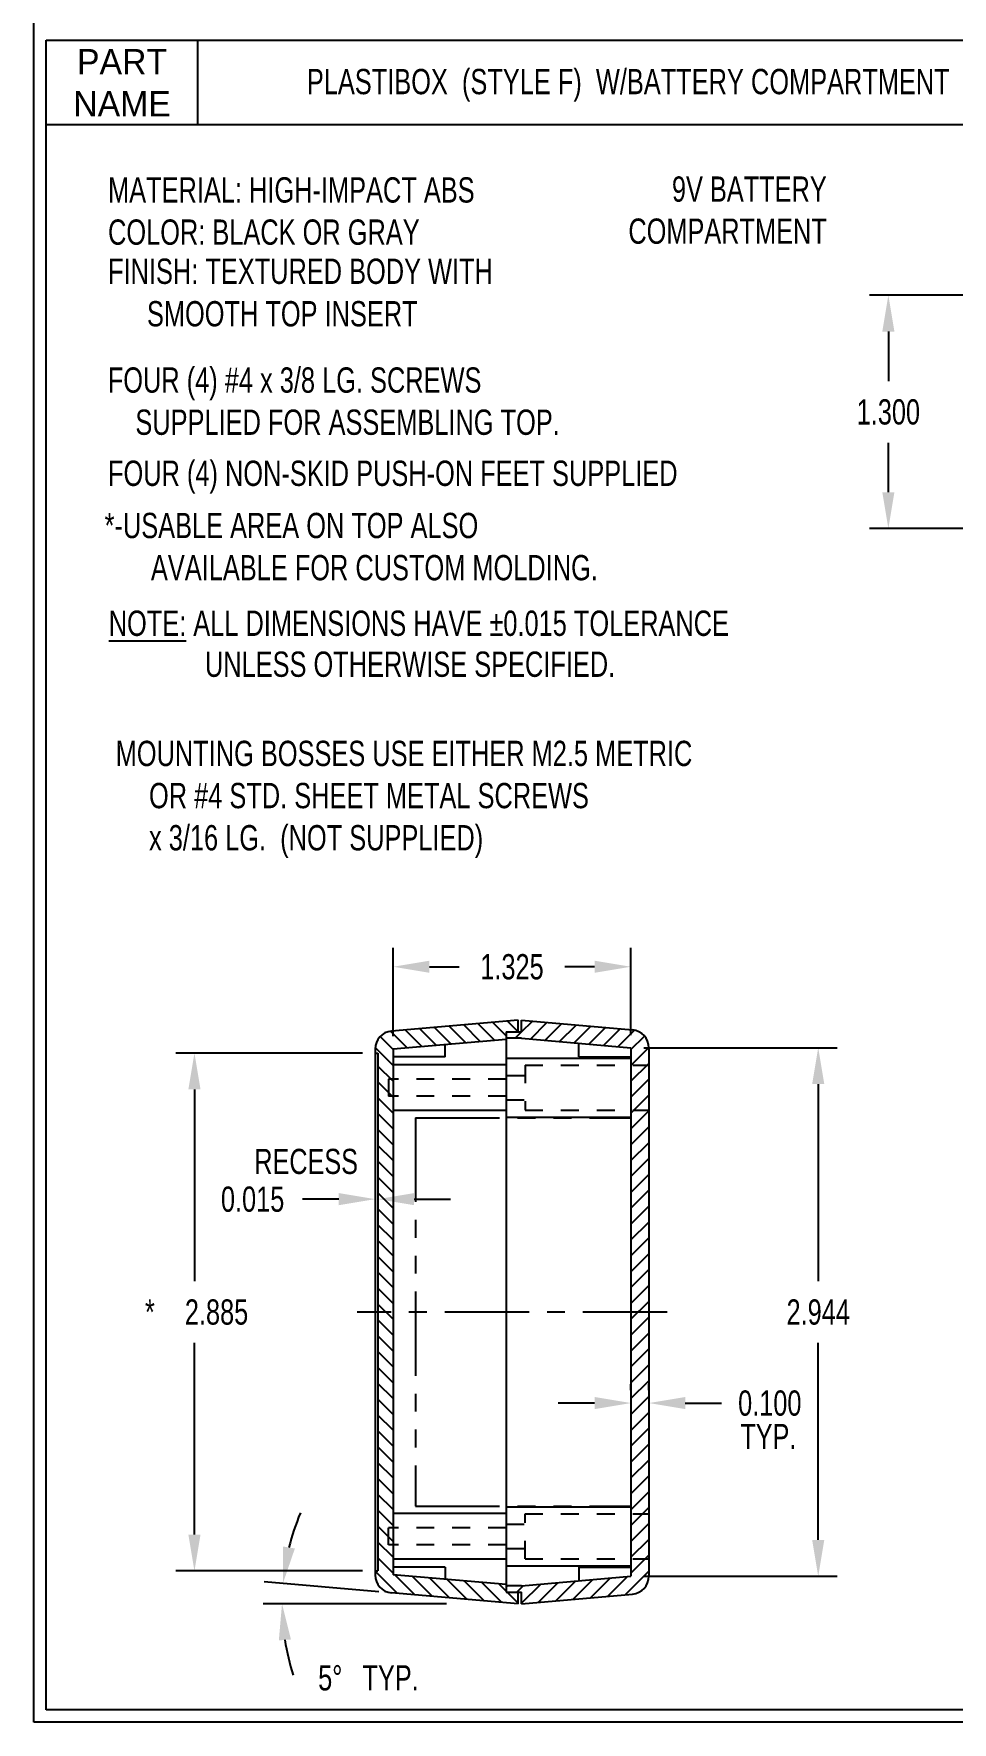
# Model space of a CAD drawing. Extents: x 0 to 11.4, y 0 to 17.4.
# Drawn here: x 0 to 5.12, y 0 to 9.41 of the extents above; entities that cross this region are included whole.
import ezdxf
from ezdxf.enums import TextEntityAlignment as Align

# ---------------------------------------------------------------- set-up
doc = ezdxf.new("R2010")
doc.units = 0
doc.header["$LTSCALE"] = 0.375
for name, pattern in [('CENTER', [2, 1.25, -0.25, 0.25, -0.25]), ('HIDDEN', [0.375, 0.25, -0.125]), ('PHANTOM', [2.5, 1.25, -0.25, 0.25, -0.25, 0.25, -0.25])]:
    doc.linetypes.add(name, pattern=pattern)
doc.layers.get('0').update_dxf_attribs({"linetype": 'CONTINUOUS'})
doc.layers.get('DEFPOINTS').update_dxf_attribs({"linetype": 'CONTINUOUS'})
for name, color, linetype in [('BEND', 7, 'PHANTOM'), ('CENTER', 7, 'CENTER'), ('DIM', 7, 'CONTINUOUS'), ('HIDDEN', 7, 'HIDDEN'), ('OBJECT', 7, 'CONTINUOUS'), ('TEXT', 7, 'CONTINUOUS'), ('TITLE', 7, 'CONTINUOUS')]:
    doc.layers.add(name, color=color, linetype=linetype)
doc.styles.get("Standard").update_dxf_attribs({"font": 'TXT', "width": 0.75})
doc.styles.add('TXT', font='txt', dxfattribs={"width": 0.75})
doc.dimstyles.new('23NSTD', dxfattribs={"dimscale": 1.125, "dimtxt": 0.125, "dimasz": 0.18, "dimexe": 0.093, "dimexo": 0.063, "dimgap": 0.09, "dimtad": 0, "dimtih": 1, "dimtoh": 1, "dimzin": 0, "dimcen": 0.09, "dimazin": 3, "dimtfac": 1, "dimtofl": 0, "dimtmove": 0, "dimatfit": 3})

# ---------------------------------------------------------------- blocks, each defined once
blk = doc.blocks.new('*D9')
at = {"color": 0, "linetype": 'BYBLOCK'}
for p, q in [((2.175464, 1.328364), (1.537271, 1.384198)), ((2.552994, 1.261669), (1.531922, 1.261669))]:
    blk.add_line(p, q, dxfattribs=at)
for start, end in [(157.149097, 166.074548), (188.925452, 197.850903)]:
    blk.add_arc((2.937785, 1.261669), 1.301238, start, end, dxfattribs=at)
for points in [[(1.708081, 1.569276), (1.6415, 1.580373), (1.641498, 1.37508)], [(1.618656, 1.057157), (1.685951, 1.062409), (1.636547, 1.261669)]]:
    blk.add_solid(points, dxfattribs=at)
at = {"layer": 'DEFPOINTS', "color": 0, "linetype": 'BYBLOCK'}
for p in [(1.637818, 1.319174), (2.246069, 1.322187), (2.623869, 1.261669), (2.937785, 1.261669), (2.937785, 1.261669)]:
    blk.add_point(p, dxfattribs=at)
at = {"color": 0, "linetype": 'BYBLOCK', "style": 'TXT', "width": 0.75}
for s, p in [('5%%d', (1.905208, 0.848753)), (' TYP.', (2.221614, 0.848753))]:
    blk.add_text(s, height=0.140625, dxfattribs=at).set_placement(p, align=Align.MIDDLE_CENTER)
blk = doc.blocks.new('*D3')
at = {"color": 0, "linetype": 'BYBLOCK'}
for p, q in [((1.952285, 3.515426), (1.749785, 3.515426)), ((2.372285, 3.515426), (2.574785, 3.515426)), ((2.154785, 3.476534), (2.154785, 3.410801)), ((2.169785, 3.476534), (2.169785, 3.410801))]:
    blk.add_line(p, q, dxfattribs=at)
for points in [[(1.952285, 3.549176), (1.952285, 3.481676), (2.154785, 3.515426)], [(2.372285, 3.549176), (2.372285, 3.481676), (2.169785, 3.515426)]]:
    blk.add_solid(points, dxfattribs=at)
at = {"layer": 'DEFPOINTS', "color": 0, "linetype": 'BYBLOCK'}
for p in [(2.154785, 3.547409), (2.154785, 3.515426), (2.169785, 3.547409)]:
    blk.add_point(p, dxfattribs=at)
at = {"color": 0, "linetype": 'BYBLOCK', "style": 'TXT', "width": 0.75}
blk.add_text('0.015', height=0.140625, dxfattribs=at).set_placement((1.472753, 3.515426), align=Align.MIDDLE_CENTER)
blk = doc.blocks.new('*D44')
at = {"color": 0, "linetype": 'BYBLOCK'}
for p, q in [((3.325931, 1.913274), (3.325931, 1.947024)), ((3.425931, 1.913274), (3.425931, 1.947024)), ((3.123431, 1.842399), (2.920931, 1.842399)), ((3.628431, 1.842399), (3.830931, 1.842399))]:
    blk.add_line(p, q, dxfattribs=at)
for points in [[(3.123431, 1.876149), (3.123431, 1.808649), (3.325931, 1.842399)], [(3.628431, 1.876149), (3.628431, 1.808649), (3.425931, 1.842399)]]:
    blk.add_solid(points, dxfattribs=at)
at = {"layer": 'DEFPOINTS', "color": 0, "linetype": 'BYBLOCK'}
for p in [(3.325931, 1.842399), (3.425931, 1.842399), (3.425931, 1.842399)]:
    blk.add_point(p, dxfattribs=at)
at = {"color": 0, "linetype": 'BYBLOCK', "style": 'TXT', "width": 0.75}
blk.add_text('0.100', height=0.140625, dxfattribs=at).set_placement((4.099174, 1.842399), align=Align.MIDDLE_CENTER)
blk = doc.blocks.new('*D8')
at = {"color": 0, "linetype": 'BYBLOCK'}
for p, q in [((2.08391, 4.329176), (1.044144, 4.329176)), ((1.148769, 4.126676), (1.148769, 3.058238)), ((1.148769, 1.646676), (1.148769, 2.715113)), ((2.08391, 1.444176), (1.044144, 1.444176))]:
    blk.add_line(p, q, dxfattribs=at)
for points in [[(1.115019, 4.126676), (1.182519, 4.126676), (1.148769, 4.329176)], [(1.115019, 1.646676), (1.182519, 1.646676), (1.148769, 1.444176)]]:
    blk.add_solid(points, dxfattribs=at)
at = {"layer": 'DEFPOINTS', "color": 0, "linetype": 'BYBLOCK'}
for p in [(1.148769, 4.329176), (2.154785, 4.329176), (2.154785, 1.444176)]:
    blk.add_point(p, dxfattribs=at)
at = {"color": 0, "linetype": 'BYBLOCK', "style": 'TXT', "width": 0.75}
for s, p in [('* ', (0.920253, 2.886676)), ('2.885', (1.271816, 2.886676))]:
    blk.add_text(s, height=0.140625, dxfattribs=at).set_placement(p, align=Align.MIDDLE_CENTER)
blk = doc.blocks.new('*X25')
at = {"color": 0}
for p, q in [((3.658319, 14.991623), (3.598988, 15.050954)), ((2.961319, 14.893128), (2.889233, 14.965213)), ((3.040183, 14.902651), (2.947842, 14.994993)), ((3.121606, 14.909617), (3.029136, 15.002087)), ((3.203029, 14.916582), (3.110543, 15.009068)), ((3.284452, 14.923547), (3.19195, 15.016049)), ((3.365876, 14.930512), (3.273358, 15.02303)), ((3.447299, 14.937478), (3.354765, 15.030011)), ((3.528722, 14.944443), (3.436173, 15.036992)), ((3.591246, 14.970307), (3.51758, 15.043973)), ((2.961319, 14.804739), (2.861678, 14.904379)), ((2.961319, 14.716351), (2.876319, 14.801351)), ((2.961319, 14.627962), (2.876319, 14.712962)), ((2.961319, 14.539574), (2.876319, 14.624574)), ((2.961319, 14.451186), (2.876319, 14.536186)), ((2.961319, 14.362797), (2.876319, 14.447797)), ((2.961319, 14.274409), (2.876319, 14.359409)), ((2.961319, 14.186021), (2.876319, 14.271021)), ((2.961319, 14.097632), (2.876319, 14.182632)), ((2.961319, 14.009244), (2.876319, 14.094244)), ((2.961319, 13.920856), (2.876319, 14.005856)), ((2.961319, 13.832467), (2.876319, 13.917467)), ((2.961319, 13.744079), (2.876319, 13.829079)), ((2.961319, 13.655691), (2.876319, 13.740691)), ((2.961319, 13.567302), (2.876319, 13.652302)), ((2.961319, 13.478914), (2.876319, 13.563914)), ((2.961319, 13.390526), (2.876319, 13.475526)), ((2.961319, 13.302137), (2.876319, 13.387137)), ((2.961319, 13.213749), (2.876319, 13.298749)), ((2.961319, 13.125361), (2.876319, 13.210361)), ((2.961319, 13.036972), (2.876319, 13.121972)), ((2.961319, 12.948584), (2.876319, 13.033584)), ((2.961319, 12.860196), (2.876319, 12.945196)), ((2.961319, 12.771807), (2.876319, 12.856807)), ((2.961319, 12.683419), (2.876319, 12.768419)), ((2.961319, 12.59503), (2.876319, 12.68003)), ((2.961319, 12.506642), (2.876319, 12.591642)), ((2.961319, 12.418254), (2.876319, 12.503254)), ((2.961319, 12.329865), (2.876319, 12.414865)), ((2.961319, 12.241477), (2.876319, 12.326477)), ((2.961319, 12.153089), (2.876319, 12.238089)), ((2.961319, 12.0647), (2.876319, 12.1497)), ((2.961319, 11.976312), (2.876319, 12.061312)), ((2.985519, 11.863723), (2.861319, 11.987924)), ((3.082198, 11.855433), (2.972414, 11.965216)), ((3.178877, 11.847142), (3.069071, 11.956948)), ((3.275556, 11.838852), (3.165728, 11.948679)), ((3.372234, 11.830561), (3.262385, 11.940411)), ((3.468913, 11.822271), (3.359042, 11.932143)), ((3.565592, 11.81398), (3.455698, 11.923874)), ((3.591319, 11.876642), (3.552355, 11.915606)), ((3.658319, 11.809642), (3.596926, 11.871035))]:
    blk.add_line(p, q, dxfattribs=at)
blk = doc.blocks.new('*X26')
at = {"color": 0}
for p, q in [((3.677355, 14.991064), (3.73717, 15.050878)), ((3.641945, 14.955653), (3.677327, 14.991035)), ((3.726129, 14.951449), (3.818543, 15.043863)), ((3.807503, 14.944435), (3.899916, 15.036847)), ((3.888877, 14.937421), (3.981288, 15.029832)), ((3.970252, 14.930407), (4.062661, 15.022816)), ((4.051626, 14.923393), (4.144034, 15.015801)), ((4.133, 14.916379), (4.225407, 15.008785)), ((4.214374, 14.909364), (4.306184, 15.001174)), ((4.286355, 14.892957), (4.361983, 14.968585)), ((4.286355, 14.804569), (4.386346, 14.904559)), ((4.286355, 14.71618), (4.386355, 14.81618)), ((4.286355, 14.627792), (4.386355, 14.727792)), ((4.286355, 14.539404), (4.386355, 14.639404)), ((4.286355, 14.451015), (4.386355, 14.551015)), ((4.286355, 14.362627), (4.386355, 14.462627)), ((4.286355, 14.274239), (4.386355, 14.374239)), ((4.286355, 14.18585), (4.386355, 14.28585)), ((4.286355, 14.097462), (4.386355, 14.197462)), ((4.286355, 14.009074), (4.386355, 14.109074)), ((4.286355, 13.920685), (4.386355, 14.020685)), ((4.286355, 13.832297), (4.386355, 13.932297)), ((4.286355, 13.743909), (4.386355, 13.843909)), ((4.286355, 13.65552), (4.386355, 13.75552)), ((4.286355, 13.567132), (4.386355, 13.667132)), ((4.286355, 13.478744), (4.386355, 13.578744)), ((4.286355, 13.390355), (4.386355, 13.490355)), ((4.286355, 13.301967), (4.386355, 13.401967)), ((4.286355, 13.213579), (4.386355, 13.313579)), ((4.286355, 13.12519), (4.386355, 13.22519)), ((4.286355, 13.036802), (4.386355, 13.136802)), ((4.286355, 12.948414), (4.386355, 13.048414)), ((4.286355, 12.860025), (4.386355, 12.960025)), ((4.286355, 12.771637), (4.386355, 12.871637)), ((4.286355, 12.683248), (4.386355, 12.783248)), ((4.286355, 12.59486), (4.386355, 12.69486)), ((4.286355, 12.506472), (4.386355, 12.606472)), ((4.286355, 12.418083), (4.386355, 12.518083)), ((4.286355, 12.329695), (4.386355, 12.429695)), ((4.286355, 12.241307), (4.386355, 12.341307)), ((4.286355, 12.152918), (4.386355, 12.252918)), ((4.286355, 12.06453), (4.386355, 12.16453)), ((4.286355, 11.976142), (4.386355, 12.076142)), ((4.06093, 11.839105), (4.170773, 11.948948)), ((4.157658, 11.847444), (4.267499, 11.957285)), ((4.254385, 11.855783), (4.386355, 11.987753)), ((3.591318, 11.899823), (3.597913, 11.906417)), ((3.650919, 11.871035), (3.687145, 11.907261)), ((3.677355, 11.809083), (3.78387, 11.915598)), ((3.770747, 11.814087), (3.880596, 11.923936)), ((3.867475, 11.822426), (3.977322, 11.932273)), ((3.964202, 11.830765), (4.074047, 11.94061))]:
    blk.add_line(p, q, dxfattribs=at)
blk = doc.blocks.new('*D27')
at = {"color": 0, "linetype": 'BYBLOCK'}
for p, q in [((19.297088, 19.420029), (18.474536, 19.420029)), ((18.579161, 19.217529), (18.579161, 18.941592)), ((18.579161, 18.322529), (18.579161, 18.598467)), ((19.109463, 18.120029), (18.474536, 18.120029))]:
    blk.add_line(p, q, dxfattribs=at)
for points in [[(18.545411, 19.217529), (18.612911, 19.217529), (18.579161, 19.420029)], [(18.545411, 18.322529), (18.612911, 18.322529), (18.579161, 18.120029)]]:
    blk.add_solid(points, dxfattribs=at)
at = {"layer": 'DEFPOINTS', "color": 0, "linetype": 'BYBLOCK'}
for p in [(19.367963, 19.420029), (18.579161, 18.120029), (19.180338, 18.120029)]:
    blk.add_point(p, dxfattribs=at)
at = {"color": 0, "linetype": 'BYBLOCK', "style": 'TXT', "width": 0.75}
blk.add_text('1.300', height=0.140625, dxfattribs=at).set_placement((18.579161, 18.770029), align=Align.MIDDLE_CENTER)
blk = doc.blocks.new('*D53')
at = {"color": 0, "linetype": 'BYBLOCK'}
for p, q in [((3.396733, 3.757512), (4.473524, 3.757512)), ((4.368899, 3.555012), (4.368899, 2.45695)), ((4.368899, 1.015763), (4.368899, 2.113825)), ((3.396733, 0.813263), (4.473524, 0.813263))]:
    blk.add_line(p, q, dxfattribs=at)
for points in [[(4.335149, 3.555012), (4.402649, 3.555012), (4.368899, 3.757512)], [(4.335149, 1.015763), (4.402649, 1.015763), (4.368899, 0.813263)]]:
    blk.add_solid(points, dxfattribs=at)
at = {"layer": 'DEFPOINTS', "color": 0, "linetype": 'BYBLOCK'}
for p in [(3.325858, 3.757512), (4.368899, 3.757512), (3.325858, 0.813263)]:
    blk.add_point(p, dxfattribs=at)
at = {"color": 0, "linetype": 'BYBLOCK', "style": 'TXT', "width": 0.75}
blk.add_text('2.944', height=0.140625, dxfattribs=at).set_placement((4.368899, 2.285387), align=Align.MIDDLE_CENTER)
blk = doc.blocks.new('*D52')
at = {"color": 0, "linetype": 'BYBLOCK'}
for p, q in [((2.000821, 3.821132), (2.000821, 4.313412)), ((3.325858, 3.828387), (3.325858, 4.313412)), ((2.203321, 4.208787), (2.36873, 4.208787)), ((3.123358, 4.208787), (2.957949, 4.208787))]:
    blk.add_line(p, q, dxfattribs=at)
for points in [[(2.203321, 4.242537), (2.203321, 4.175037), (2.000821, 4.208787)], [(3.123358, 4.242537), (3.123358, 4.175037), (3.325858, 4.208787)]]:
    blk.add_solid(points, dxfattribs=at)
at = {"layer": 'DEFPOINTS', "color": 0, "linetype": 'BYBLOCK'}
for p in [(3.325858, 4.208787), (2.000821, 3.750257), (3.325858, 3.757512)]:
    blk.add_point(p, dxfattribs=at)
at = {"color": 0, "linetype": 'BYBLOCK', "style": 'TXT', "width": 0.75}
blk.add_text('1.325', height=0.140625, dxfattribs=at).set_placement((2.66334, 4.208787), align=Align.MIDDLE_CENTER)

msp = doc.modelspace()

# ---------------------------------------------------------------- linework, layer by layer
at = {"layer": 'BEND'}
for p, q in [((2.125858, 3.367887), (3.325858, 3.367887)), ((2.125858, 3.367887), (2.125858, 1.202887)), ((2.125858, 1.202887), (3.325858, 1.202887))]:
    msp.add_line(p, q, dxfattribs=at)
at = {"layer": 'CENTER'}
msp.add_line((3.527099, 2.285387), (1.801124, 2.285387), dxfattribs=at)
at = {"layer": 'DIM'}
msp.add_lwpolyline([(5.928129, 7.533057, 0, 0.075938, 0), (5.772659, 7.662808, 0, 0, 0), (4.720106, 8.541241, 0, 0, 0), (4.517606, 8.541241, 0, 0, 0)], format="xyseb", dxfattribs=at)
at = {"layer": 'HIDDEN'}
for p, q in [((2.630754, 3.582387), (1.975754, 3.582387)), ((1.975754, 3.582387), (1.975756, 3.488387)), ((2.630784, 3.602887), (2.735858, 3.602887)), ((2.735858, 3.660387), (3.425858, 3.660387)), ((2.735858, 3.660387), (2.735858, 3.410387)), ((2.630756, 3.488387), (1.975756, 3.488387)), ((2.630784, 3.467887), (2.735858, 3.467887)), ((2.735858, 3.410387), (3.425858, 3.410387)), ((2.735858, 1.160387), (3.425858, 1.160387)), ((2.735858, 0.910387), (2.735858, 1.160387)), ((1.975754, 0.988387), (1.975756, 1.082387)), ((2.630756, 1.082387), (1.975756, 1.082387)), ((2.630784, 1.102887), (2.735858, 1.102887)), ((2.630754, 0.988387), (1.975754, 0.988387)), ((2.630784, 0.967887), (2.735858, 0.967887)), ((2.735858, 0.910387), (3.425858, 0.910387))]:
    msp.add_line(p, q, dxfattribs=at)
at = {"layer": 'OBJECT'}
for p, q in [((2.697821, 3.910394), (1.992106, 3.849877)), ((2.697821, 3.845387), (2.697821, 3.910394)), ((2.716858, 3.910387), (3.334573, 3.857132)), ((2.716858, 3.845387), (2.716858, 3.910387)), ((2.630749, 3.804144), (2.000821, 3.750257)), ((2.290748, 3.706881), (2.290748, 3.775622)), ((2.630748, 3.845387), (2.630821, 0.725387)), ((2.630748, 3.845387), (2.716858, 3.845387)), ((2.716858, 3.810005), (2.630784, 3.810005)), ((2.716858, 3.810005), (3.325858, 3.757512)), ((3.035931, 3.706881), (3.035931, 3.782503)), ((1.900821, 3.750257), (1.900821, 0.820518)), ((1.900821, 3.727887), (1.915821, 3.727887)), ((1.915821, 3.727887), (1.915821, 0.842887)), ((2.000821, 3.750257), (2.000821, 0.820518)), ((2.290748, 3.706881), (2.000821, 3.706881)), ((2.630784, 3.700387), (3.325858, 3.700387)), ((3.035931, 3.706881), (3.325858, 3.706881)), ((3.325858, 3.757512), (3.325858, 0.813263)), ((3.425858, 3.757512), (3.425858, 0.813263)), ((2.630752, 3.662887), (2.000821, 3.662887)), ((2.630758, 3.407887), (2.000821, 3.407887)), ((2.630784, 3.370387), (3.325858, 3.370387)), ((2.630758, 1.162887), (2.000821, 1.162887)), ((2.630784, 1.200387), (3.325858, 1.200387)), ((2.630752, 0.907887), (2.000821, 0.907887)), ((2.290748, 0.863894), (2.000821, 0.863894)), ((2.290748, 0.863894), (2.290748, 0.795152)), ((2.630784, 0.870387), (3.325858, 0.870387)), ((3.035931, 0.863894), (3.325858, 0.863894)), ((3.035931, 0.863894), (3.035931, 0.788272)), ((1.900821, 0.842887), (1.915821, 0.842887)), ((2.63082, 0.766625), (2.000821, 0.820518)), ((2.716858, 0.760769), (2.630784, 0.760769)), ((2.716858, 0.760769), (3.325858, 0.813263)), ((2.697821, 0.660381), (1.992106, 0.720898)), ((2.630821, 0.725387), (2.716858, 0.725387)), ((2.697821, 0.660381), (2.697821, 0.725387)), ((2.716858, 0.660387), (2.716858, 0.725387)), ((2.716858, 0.660387), (3.334573, 0.713643))]:
    msp.add_line(p, q, dxfattribs=at)
for centre, start, end in [((3.325858, 3.757512), 0, 85), ((2.000821, 3.750257), 95, 180), ((2.000821, 0.820518), 180, 265), ((3.325858, 0.813263), 275, 0)]:
    msp.add_arc(centre, 0.1, start, end, dxfattribs=at)
at = {"layer": 'TITLE'}
for p, q in [((0, 0), (0, 17.4375)), ((0.06975, 0.06975), (0.06975, 9.371516)), ((0.06975, 9.371516), (11.31525, 9.371516)), ((0.9135, 8.901266), (0.9135, 9.371516)), ((0.06975, 8.901266), (11.31525, 8.901266)), ((11.385, 0), (0, 0)), ((11.31525, 0.06975), (0.06975, 0.06975))]:
    msp.add_line(p, q, dxfattribs=at)

# ---------------------------------------------------------------- block references
at = {"layer": 'OBJECT'}
for name in ['*X25', '*X26']:
    msp.add_blockref(name, (-0.960498, -11.145648), dxfattribs=at)

# ---------------------------------------------------------------- texts
at = {"layer": 'DIM', "style": 'TXT', "width": 0.75}
for s, p in [('9V BATTERY', (4.416356, 8.541241)), ('COMPARTMENT', (4.416356, 8.306866))]:
    msp.add_text(s, height=0.140625, dxfattribs=at).set_placement(p, align=Align.MIDDLE_RIGHT)
for s, p in [('RECESS', (1.228245, 3.054313)), ('TYP.', (3.935187, 1.522036))]:
    msp.add_text(s, height=0.14, dxfattribs=at).set_placement(p)
at = {"layer": 'TEXT', "style": 'TXT'}
for s, p in [('PART', (0.491625, 9.180731)), ('NAME', (0.491625, 8.946356))]:
    msp.add_text(s, height=0.140625, dxfattribs=at).set_placement(p, align=Align.CENTER)
at = {"layer": 'TEXT', "style": 'TXT', "width": 0.75}
msp.add_text('PLASTIBOX  (STYLE F)  W/BATTERY COMPARTMENT', height=0.140906, dxfattribs=at).set_placement((3.311014, 9.06966), align=Align.CENTER)
at = {"layer": 'TEXT', "width": 0.75}
for s, p in [('MATERIAL: HIGH-IMPACT ABS', (0.413638, 8.465898)), ('COLOR: BLACK OR GRAY', (0.413638, 8.231054)), ('FINISH: TEXTURED BODY WITH', (0.413638, 8.012886)), ('SMOOTH TOP INSERT', (0.630363, 7.776236)), ('FOUR (4) #4 x 3/8 LG. SCREWS', (0.412089, 7.406867)), ('SUPPLIED FOR ASSEMBLING TOP.', (0.565892, 7.172024)), ('FOUR (4) NON-SKID PUSH-ON FEET SUPPLIED', (0.413396, 6.887441)), ('*-USABLE AREA ON TOP ALSO', (0.394398, 6.596548)), ('AVAILABLE FOR CUSTOM MOLDING.', (0.652459, 6.361704)), ('%%UNOTE:%%U ALL DIMENSIONS HAVE %%P0.015 TOLERANCE', (0.41733, 6.05197)), ('UNLESS OTHERWISE SPECIFIED.', (0.953167, 5.823842)), ('MOUNTING BOSSES USE EITHER M2.5 METRIC', (0.456245, 5.326788)), ('OR #4 STD. SHEET METAL SCREWS', (0.641814, 5.091944)), ('x 3/16 LG.  (NOT SUPPLIED)', (0.641814, 4.857101))]:
    msp.add_text(s, height=0.140906, dxfattribs=at).set_placement(p)

# ---------------------------------------------------------------- dimensions: what is measured, and where the dimension line sits
at = {"layer": 'DIM'}
dim = msp.add_linear_dim(base=(4.759579, 6.649907), p1=(5.54838, 7.949907), p2=(5.360755, 6.649907), angle=90, dimstyle='23NSTD', dxfattribs=at)
dim.commit()
dim.dimension.update_dxf_attribs({"geometry": '*D27', "text_midpoint": (4.759579, 7.299907), "insert": (-13.819582, -11.470123)})
dim = msp.add_linear_dim(base=(3.325858, 4.208787), p1=(2.000821, 3.750257), p2=(3.325858, 3.757512), dimstyle='23NSTD', dxfattribs=at)
dim.commit()
dim.dimension.update_dxf_attribs({"geometry": '*D52', "text_midpoint": (2.66334, 4.208787)})
dim = msp.add_linear_dim(base=(0.894879, 3.727887), p1=(1.900895, 0.842887), p2=(1.900895, 3.727887), angle=90, text='* <>', dimstyle='23NSTD', dxfattribs=at)
dim.commit()
dim.dimension.update_dxf_attribs({"geometry": '*D8', "text_midpoint": (0.894879, 2.285387), "insert": (-0.25389, -0.601288)})
dim = msp.add_linear_dim(base=(4.368899, 3.757512), p1=(3.325858, 0.813263), p2=(3.325858, 3.757512), angle=90, dimstyle='23NSTD', dxfattribs=at)
dim.commit()
dim.dimension.update_dxf_attribs({"geometry": '*D53', "text_midpoint": (4.368899, 2.285387)})
for base, p1, p2, picture, middle, set_off in [((1.900895, 2.914137), (1.915895, 2.94612), (1.900895, 2.94612), '*D3', (1.218863, 2.914137), (-0.25389, -0.601288)), ((3.425931, 1.778132), (3.325931, 1.778132), (3.425931, 1.778132), '*D44', (4.099174, 1.778132), (0, -0.064267))]:
    dim = msp.add_linear_dim(base=base, p1=p1, p2=p2, dimstyle='23NSTD', dxfattribs=at)
    dim.commit()
    dim.dimension.update_dxf_attribs({"geometry": picture, "text_midpoint": middle, "insert": set_off})
dim = msp.add_angular_dim_2l(base=(1.383928, 0.717886), line1=((2.683895, 0.660381), (2.369979, 0.660381)), line2=((2.683895, 0.660381), (1.992179, 0.720898)), text='<> TYP.', dimstyle='23NSTD', dxfattribs=at)
dim.commit()
dim.dimension.update_dxf_attribs({"geometry": '*D9', "text_midpoint": (1.879833, 0.247464), "dimtype": 130, "insert": (-0.25389, -0.601288)})

doc.saveas('drawing.dxf')
